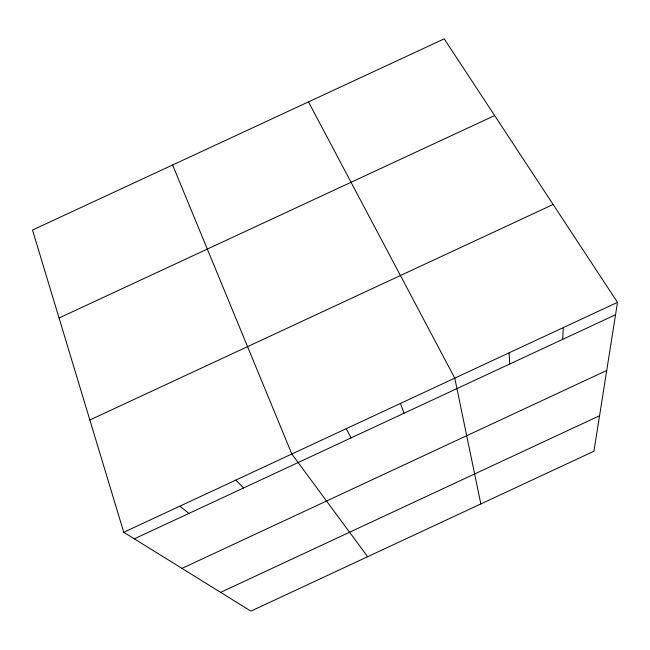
<?xml version="1.0" encoding="UTF-8"?>
<svg xmlns="http://www.w3.org/2000/svg" width="650" height="650" viewBox="0 0 650 650"><rect width="100%" height="100%" fill="white"/><g stroke="black" fill="none" stroke-linecap="round" stroke-linejoin="round"><path stroke-width="0.97" d="M562.697 339.357L563.282 327.608M617.5 302.356L593.946 451.206L250.892 611.138L123.752 532.277L32.5 230.043L444.202 38.862L617.5 302.356L123.752 532.277M220.602 592.353L599.56 415.732M59.053 317.988L494.642 115.554M89.846 419.997L553.134 204.49M134.331 538.842L615.542 314.738M181.959 568.384L606.718 370.484M179.798 506.179L188.955 513.403M235.828 480.09L243.563 487.979M367.632 556.709L291.834 454.009L172.624 164.97M346.166 428.707L351.098 437.897M308.482 101.888L454.764 378.137L480.837 503.937M400.481 403.414L404.024 413.246M509.031 352.869L509.827 363.976"/></g></svg>
